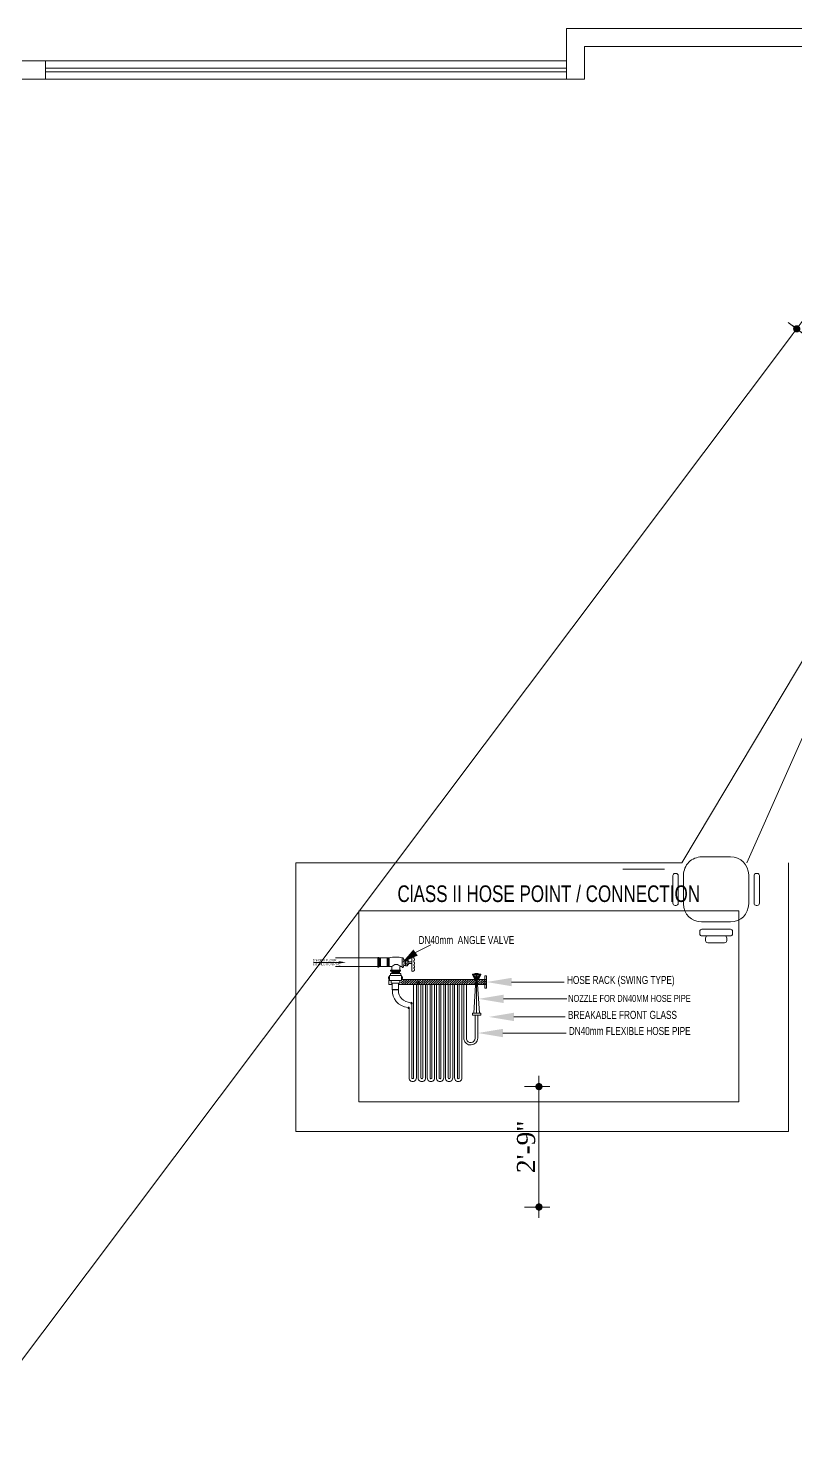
# Model space of a CAD drawing. Header units: inches. Extents: x -98933 to 1585249, y -3352739 to 192771.
# Drawn here: x 31428.2 to 31640.3, y 50119.4 to 50512.1 of the extents above; entities that cross this region are included whole.
import ezdxf

# ---------------------------------------------------------------- set-up
doc = ezdxf.new("R2010")
doc.units = ezdxf.units.IN
doc.header["$MEASUREMENT"] = 0
doc.header["$PDMODE"] = 35
doc.layers.get('0').update_dxf_attribs({"lineweight": 0})
doc.layers.get('Defpoints').update_dxf_attribs({"lineweight": 0})
for name, color, linetype, lineweight in [('coloum', 220, 'Continuous', 0), ('F-FIRE-BRIGADE', 1, 'Continuous', 5), ('F_Plano2', 32, 'Continuous', 0), ('F_Plano3', 1, 'Continuous', 0), ('FURNITURE', 144, 'Continuous', 0), ('Layer1', 134, 'Continuous', 0), ('MS Pipe', 1, 'Continuous', 18), ('WALL (I)', 7, 'Continuous', 0), ('window', 140, 'Continuous', 0)]:
    doc.layers.add(name, color=color, linetype=linetype, lineweight=lineweight)
doc.layers.add('F-TEXT', color=7, linetype='Continuous')
doc.styles.add('REG', font='times.ttf')
doc.styles.get("Standard").update_dxf_attribs({"font": 'arialbd.ttf', "height": 24})
doc.dimstyles.new('Dim-Pres', dxfattribs={"dimtxt": 5.5, "dimasz": 2, "dimexe": 1.5, "dimexo": 1.5, "dimgap": 1, "dimtad": 3, "dimdec": 0, "dimzin": 3, "dimdsep": 46, "dimlunit": 4, "dimtxsty": 'REG', "dimblk": 'point', "dimcen": 2, "dimclrd": 256, "dimclre": 256, "dimclrt": 7, "dimadec": 0, "dimazin": 0, "dimtfac": 0.75, "dimtdec": 0, "dimtmove": 1, "dimatfit": 3, "dimldrblk": 'point', "dimfxl": 0, "dimtolj": 1, "dimtzin": 0, "dimlwd": -1, "dimlwe": -1, "dimarcsym": 1})
pattern_1 = [(45.000001, (11343.90903, 677.33355), (-0.162272486, 0.162272494), [])]

# ---------------------------------------------------------------- blocks, each defined once
blk = doc.blocks.new('dot')
at = {"color": 4}
for p, q in [((-1.5, 0), (1.5, 0)), ((0, 1.5), (0, -1.5))]:
    blk.add_line(p, q, dxfattribs=at)
at = {"color": 6, "const_width": 0.5}
blk.add_lwpolyline([(-0.25, 0, 1), (0.25, 0, 1)], format="xyb", close=True, dxfattribs=at)
blk = doc.blocks.new('point')
blk.add_blockref('dot', (0, 0))
blk = doc.blocks.new('*D519')
at = {"layer": 'Defpoints', "color": 0, "ltscale": 30, "transparency": 16777216}
for p in [(21575.79, 49848.19), (21582.47, 49814.9), (28192.46, 49814.9)]:
    blk.add_point(p, dxfattribs=at)
at = {"layer": 'Layer1', "ltscale": 30, "transparency": 16777216}
for p, q in [((28188.46, 49848.19), (28193.96, 49848.19)), ((28192.46, 49846.19), (28192.46, 49816.9)), ((28188.46, 49814.9), (28193.96, 49814.9))]:
    blk.add_line(p, q, dxfattribs=at)
at = {"layer": 'Layer1', "ltscale": 30, "transparency": 16777216, "xscale": 2, "yscale": 2, "zscale": 2}
for p, rotation in [((28192.46, 49848.19), 90), ((28192.46, 49814.9), 270)]:
    blk.add_blockref('point', p, dxfattribs=dict(at, rotation=rotation))
at = {"layer": 'Layer1', "color": 7, "ltscale": 30, "transparency": 16777216, "insert": (28188.91, 49831.54), "char_height": 5, "attachment_point": 5, "rotation": 90, "style": 'REG'}
blk.add_mtext('\\A1;2\'-9"', dxfattribs=at)
blk = doc.blocks.new('A$C28A26137')
at = {"layer": 'FURNITURE'}
for p, q in [((2.33, 0), (-2.33, 0)), ((-4.54, -2.47), (-4.54, -3.14)), ((3.94, -1.87), (-3.94, -1.87)), ((-3.94, -3.74), (3.94, -3.74)), ((-2.93, -0.6), (-2.93, -1.27)), ((-2.33, -1.87), (2.33, -1.87)), ((2.93, -1.27), (2.93, -0.6)), ((4.54, -3.14), (4.54, -2.47)), ((-4, -5.74), (4, -5.74)), ((-11.95, -18.57), (-11.95, -10.91)), ((-11.35, -10.31), (-11.07, -10.31)), ((-10.47, -10.91), (-10.47, -18.57)), ((-9, -18.74), (-9, -10.74)), ((9, -10.74), (9, -18.74)), ((10.47, -10.91), (10.47, -18.57)), ((11.35, -10.31), (11.07, -10.31)), ((11.95, -18.57), (11.95, -10.91)), ((-11.07, -19.17), (-11.35, -19.17)), ((11.07, -19.17), (11.35, -19.17)), ((4, -23.74), (-4, -23.74))]:
    blk.add_line(p, q, dxfattribs=at)
for centre, radius, start, end in [((-3.94, -2.47), 0.6, 90, 180), ((-3.94, -3.14), 0.6, 180, 270), ((-2.33, -0.6), 0.6, 90, 180), ((-2.33, -1.27), 0.6, 180, 270), ((2.33, -0.6), 0.6, 0, 90), ((2.33, -1.27), 0.6, 270, 0), ((3.94, -2.47), 0.6, 0, 90), ((3.94, -3.14), 0.6, 270, 0), ((-4, -10.74), 5, 90, 180), ((4, -10.74), 5, 0, 90), ((-11.35, -10.91), 0.6, 90, 180), ((-11.07, -10.91), 0.6, 0, 90), ((11.07, -10.91), 0.6, 90, 180), ((11.35, -10.91), 0.6, 0, 90), ((-11.35, -18.57), 0.6, 180, 270), ((-11.07, -18.57), 0.6, 270, 0), ((-4, -18.74), 5, 180, 270), ((4, -18.74), 5, 270, 0), ((11.07, -18.57), 0.6, 180, 270), ((11.35, -18.57), 0.6, 270, 0)]:
    blk.add_arc(centre, radius, start, end, dxfattribs=at)
blk = doc.blocks.new('FHFGFG')
at = {"layer": 'F-FIRE-BRIGADE'}
h = blk.add_hatch(dxfattribs=at)
h.set_pattern_fill('ANSI31', color=5, scale=368.431769, style=0)
h.set_pattern_definition(pattern_1)
h.paths.add_polyline_path([(10091.7, 1439.6), (10091.7, 1438.4), (10100.4, 1438.4), (10100.4, 1439.6)])
h = blk.add_hatch(dxfattribs=at)
h.set_pattern_fill('ANSI31', color=5, scale=368.431769, style=0)
h.set_pattern_definition(pattern_1)
h.paths.add_polyline_path([(10095.2, 1438.4), (10095.2, 1437.8), (10096.9, 1437.8), (10096.9, 1438.4)])
h = blk.add_hatch(dxfattribs=at)
h.set_pattern_fill('ANSI31', color=256, scale=7294.949035, style=0)
h.set_pattern_definition([(45, (11260.6714, 522.703), (-3.212995, 3.212995), [])])
h.paths.add_polyline_path([(10144.9, 1423), (10144.9, 1422.9), (10144.9, 1422.9), (10144.9, 1423), (10144.9, 1423), (10144.9, 1423), (10144.9, 1423), (10144.9, 1423), (10144.9, 1423), (10144.9, 1423), (10144.9, 1423), (10144.9, 1423), (10144.9, 1423), (10144.9, 1423), (10144.9, 1423), (10144.9, 1423), (10144.9, 1423), (10144.9, 1423), (10144.9, 1423), (10144.9, 1423), (10144.9, 1423), (10144.9, 1423), (10144.9, 1423), (10144.9, 1423), (10144.9, 1423), (10144.9, 1423), (10144.9, 1423), (10144.9, 1423), (10144.9, 1423), (10144.9, 1423), (10144.9, 1423), (10144.9, 1423), (10144.9, 1423), (10144.9, 1423), (10144.9, 1423), (10144.9, 1423), (10144.9, 1423), (10144.9, 1423), (10144.9, 1423), (10144.9, 1423), (10144.9, 1423), (10144.9, 1423), (10144.9, 1423), (10144.9, 1423), (10145, 1423), (10145, 1423), (10145, 1423), (10145, 1423), (10145, 1423), (10145, 1423), (10145, 1423), (10145, 1423), (10145, 1423), (10145, 1423), (10145, 1423), (10145, 1423), (10145, 1423), (10145, 1423), (10145, 1423), (10145, 1423), (10145, 1423), (10145, 1423), (10145, 1423), (10145, 1423), (10145, 1423), (10145, 1423)])
h.paths.add_polyline_path([(10122.9, 1409), (10122.9, 1423), (9891.2, 1423), (9891.2, 1409)])
at = {"color": 7, "lineweight": 15, "ltscale": 0.5}
for p, q in [((9777, 1609), (10806, 1609)), ((9777, 1091.6), (9777, 1609)), ((10806, 1609), (10806, 1091.6)), ((10806, 1091.6), (9777, 1091.6))]:
    blk.add_line(p, q, dxfattribs=at)
at = {"color": 8, "lineweight": 5}
for p, q in [((9867.9, 1389.7), (9868, 1394.8)), ((9884.6, 1391.1), (9884.6, 1394.8)), ((9925.5, 1409), (9925.5, 1156.3)), ((9933.1, 1409), (9933.1, 1156.3)), ((9937.8, 1409), (9937.8, 1156.3)), ((9945.4, 1409), (9945.4, 1156.3)), ((9950.2, 1409), (9950.2, 1156.3)), ((9957.7, 1409), (9957.7, 1156.3)), ((9962.5, 1409), (9962.5, 1156.3)), ((9970, 1409), (9970, 1156.3)), ((9974.8, 1409), (9974.8, 1156.3)), ((9982.4, 1409), (9982.4, 1156.3)), ((9987.1, 1409), (9987.1, 1156.3)), ((9994.7, 1409), (9994.7, 1156.3)), ((9999.5, 1409), (9999.5, 1156.3)), ((10007, 1409), (10007, 1156.3)), ((10011.8, 1409), (10011.8, 1156.3)), ((10019.3, 1409), (10019.3, 1156.3)), ((10024.1, 1409), (10024.1, 1156.3)), ((10031.7, 1409), (10031.7, 1156.3)), ((10036.5, 1409), (10036.5, 1156.3)), ((10044, 1409), (10044, 1156.3)), ((10048.8, 1409), (10048.8, 1156.3)), ((10056.3, 1409), (10056.3, 1156.3)), ((10061.1, 1409), (10061.1, 1260.9)), ((10068.7, 1409), (10068.7, 1260.9)), ((9920.7, 1357.2), (9920.7, 1156.3)), ((9913.2, 1344.6), (9913.2, 1156.3)), ((10092, 1326), (10092, 1263.6)), ((10099.5, 1326), (10099.5, 1263.6))]:
    blk.add_line(p, q, dxfattribs=at)
at = {"color": 8, "lineweight": 50}
for centre, end in [((9910.4, 1344.6), 83.184), ((9917.9, 1357.2), 84.1159)]:
    blk.add_arc(centre, 2.8, 0, end, dxfattribs=at)
at = {"color": 8, "lineweight": 5}
for centre, major_axis, ratio, start_param, end_param in [((9919.6, 1392.6), (51.3, 7.8), 0.878095, 2.924477, 4.408108), ((9928.5, 1395), (43.2, 10.2), 0.782157, 2.905899, 4.293372), ((10080.1, 1264.9), (0, 19.4), 1, 1.782179, 4.646442), ((10080.1, 1263.7), (0, 11.8), 1, 1.809776, 4.710726), ((9923.1, 1156.3), (-7.03, 7.03), 1, 0.785398, 3.926991), ((9923.1, 1156.8), (1.69, 1.69), 1, 2.356194, 5.497787), ((9947.8, 1156.3), (7.03, 7.03), 1, 2.356194, 5.497787), ((9947.8, 1156.3), (1.69, 1.69), 1, 2.356194, 5.497787), ((9972.4, 1156.3), (7.03, 7.03), 1, 2.356194, 5.497787), ((9972.4, 1156.3), (1.69, 1.69), 1, 2.356194, 5.497787), ((9997.1, 1156.3), (7.03, 7.03), 1, 2.356194, 5.497787), ((9997.1, 1156.3), (1.69, 1.69), 1, 2.356194, 5.497787), ((10021.7, 1156.3), (7.03, 7.03), 1, 2.356194, 5.497787), ((10021.7, 1156.3), (1.69, 1.69), 1, 2.356194, 5.497787), ((10046.4, 1156.3), (7.03, 7.03), 1, 2.356194, 5.497787), ((10046.4, 1156.3), (1.69, 1.69), 1, 2.356194, 5.497787)]:
    blk.add_ellipse(centre, major_axis=major_axis, ratio=ratio, start_param=start_param, end_param=end_param, dxfattribs=at)
at = {"layer": 'F-FIRE-BRIGADE', "color": 5}
for p, q in [((10084.6, 1436.9), (10084.6, 1437.8)), ((10084.6, 1437.8), (10107.5, 1437.8)), ((10084.6, 1436.9), (10090.2, 1424.8)), ((10107.5, 1436.9), (10084.6, 1436.9)), ((10086.6, 1436.9), (10092.2, 1424.8)), ((10088.6, 1436.9), (10094.2, 1424.8)), ((10090.2, 1424.8), (10090.2, 1423.2)), ((10101.9, 1424.8), (10090.2, 1424.8)), ((10091.7, 1438.4), (10091.7, 1439.6)), ((10091.7, 1439.6), (10100.4, 1439.6)), ((10091.7, 1438.4), (10100.4, 1438.4)), ((10094.2, 1424.8), (10094.2, 1436.9)), ((10095.2, 1437.8), (10095.2, 1438.4)), ((10096, 1424.8), (10096, 1436.9)), ((10096.9, 1437.8), (10096.9, 1438.4)), ((10103.5, 1436.9), (10097.9, 1424.8)), ((10097.9, 1424.8), (10097.9, 1436.9)), ((10105.4, 1436.9), (10099.9, 1424.8)), ((10100.4, 1438.4), (10100.4, 1439.6)), ((10107.4, 1436.9), (10101.9, 1424.8)), ((10101.9, 1423.2), (10101.9, 1424.8)), ((10107.5, 1437.8), (10107.5, 1436.9)), ((10094.2, 1423.2), (10088.3, 1331.5)), ((10090.2, 1423.2), (10101.9, 1423.2)), ((10096, 1331.5), (10096, 1423.2)), ((10097.9, 1423.2), (10103.8, 1331.5)), ((10084.6, 1331.5), (10084.6, 1326)), ((10107.5, 1331.5), (10084.6, 1331.5)), ((10084.6, 1326), (10107.5, 1326)), ((10107.5, 1326), (10107.5, 1331.5))]:
    blk.add_line(p, q, dxfattribs=at)
at = {"layer": 'F-FIRE-BRIGADE', "color": 7}
for p, q in [((10118.1, 1432.7), (10118.1, 1423.2)), ((10122.9, 1432.7), (10118.1, 1432.7)), ((10122.9, 1423.2), (10122.9, 1432.7)), ((10118.1, 1423.2), (10122.9, 1423.2)), ((10118.2, 1409), (10118.2, 1399.4)), ((10123, 1409), (10118.2, 1409)), ((10118.2, 1399.4), (10123, 1399.4)), ((10123, 1399.4), (10123, 1409))]:
    blk.add_line(p, q, dxfattribs=at)
at = {"layer": 'F-TEXT', "color": 161, "lineweight": 5}
for p, q in [((9930.7, 1496.2), (9972.2, 1516.7)), ((9722.7, 1469.3), (9654.3, 1469.3)), ((10190.7, 1416.1), (10333.5, 1416.1)), ((10169, 1370.4), (10340.2, 1370.4)), ((10197, 1321.6), (10336, 1321.6)), ((10167.3, 1277.9), (10338.4, 1277.9))]:
    blk.add_line(p, q, dxfattribs=at)
for points in [[(9936.8, 1488.1), (9893.9, 1468.3), (9924.8, 1504)], [(9722.7, 1472.6), (9742.6, 1469.3), (9722.7, 1465.9)], [(10190.7, 1404.8), (10122.9, 1416.1), (10190.7, 1427.4)], [(10169, 1359.1), (10101.3, 1370.4), (10169, 1381.7)], [(10197, 1310.3), (10129.3, 1321.6), (10197, 1332.8)], [(10167.3, 1266.6), (10099.5, 1277.9), (10167.3, 1289.2)]]:
    blk.add_solid(points, dxfattribs=at)
at = {"layer": 'F_Plano2'}
for p, q in [((9828.6, 1482.6), (9828.6, 1456.7)), ((9830.9, 1482.6), (9828.6, 1482.6)), ((9830.9, 1456.7), (9830.9, 1482.6)), ((9831.8, 1458.5), (9831.8, 1481.5)), ((9833, 1458.5), (9833, 1481.5)), ((9834.4, 1458.5), (9834.4, 1481.5)), ((9836.2, 1458.5), (9836.2, 1480.8)), ((9853.9, 1458.5), (9853.9, 1481.5)), ((9855, 1458.5), (9855, 1481.5)), ((9856.5, 1458.5), (9856.5, 1481.5)), ((9858.3, 1458.5), (9858.3, 1481.5)), ((9859.4, 1481.5), (9859.4, 1457.9)), ((9828.6, 1456.7), (9830.9, 1456.7)), ((9857.7, 1430.1), (9860.3, 1430.1)), ((9857.7, 1426), (9857.7, 1430.1)), ((9860.3, 1426), (9857.7, 1426)), ((9860.3, 1433.6), (9892.6, 1433.6)), ((9860.3, 1433.6), (9860.3, 1420.2)), ((9862.9, 1439.5), (9890.5, 1439.5)), ((9862.9, 1439.5), (9862.9, 1433.6)), ((9890.5, 1439.5), (9890.5, 1433.6)), ((9892.6, 1433.6), (9892.6, 1420.2)), ((9895.2, 1430.1), (9892.6, 1430.1)), ((9892.6, 1426), (9895.2, 1426)), ((9895.2, 1426), (9895.2, 1430.1)), ((9860.3, 1420.2), (9892.6, 1420.2)), ((9864.6, 1413), (9888.3, 1413)), ((9867.8, 1394.8), (9867.8, 1413)), ((9868, 1396.2), (9884.6, 1396.2)), ((9868, 1394.8), (9884.6, 1394.8)), ((9884.6, 1413), (9884.6, 1394.8)), ((9888.3, 1420.2), (9888.3, 1413))]:
    blk.add_line(p, q, dxfattribs=at)
at = {"layer": 'F_Plano2', "color": 5}
for p, q in [((9894.8, 1481.5), (9894.8, 1455.6)), ((9897.1, 1481.5), (9894.8, 1481.5)), ((9903.7, 1477), (9903.7, 1460.1)), ((9903.7, 1477), (9908.2, 1477)), ((9903.7, 1473.3), (9908.2, 1473.3)), ((9903.7, 1465.8), (9908.2, 1465.8)), ((9908.2, 1477), (9908.2, 1460.1)), ((9920.7, 1490.4), (9920.7, 1446.6)), ((9925.7, 1480.2), (9925.7, 1484.3)), ((9925.7, 1469.8), (9925.7, 1474.1)), ((9925.7, 1461.1), (9925.7, 1463.7)), ((9863.3, 1448), (9863.3, 1445.7)), ((9863.3, 1448), (9890.3, 1448)), ((9890.3, 1445.7), (9863.3, 1445.7)), ((9865.5, 1444.8), (9888.3, 1444.8)), ((9865.5, 1443.6), (9888.3, 1443.6)), ((9865.5, 1442.2), (9888.3, 1442.2)), ((9866.8, 1440.4), (9888.3, 1440.4)), ((9890.3, 1448), (9890.3, 1445.7)), ((9894.8, 1455.6), (9897.1, 1455.6)), ((9903.7, 1460.1), (9908.2, 1460.1)), ((9925.7, 1452.7), (9925.7, 1455))]:
    blk.add_line(p, q, dxfattribs=at)
for centre, major_axis, start_param, end_param in [((9868.1, 1468.5), (0, 31.8), 4.291375, 5.131044), ((9925.3, 1487.3), (0, 3.06), 3.268209, 6.15657), ((9925.3, 1477.2), (0.24, 3.05), 3.348379, 6.23674), ((9925.3, 1466.7), (0, 3.06), 3.268209, 6.15657), ((9923.2, 1447.1), (0.73, 2.42), 2.034381, 4.833234), ((9925.3, 1458), (0, 3.06), 3.268209, 6.15657), ((9925.3, 1449.7), (0.24, 3.05), 3.348379, 6.23674)]:
    blk.add_ellipse(centre, major_axis=major_axis, ratio=1, start_param=start_param, end_param=end_param, dxfattribs=at)
at = {"layer": 'F_Plano3', "color": 1}
for p, q in [((9713.9, 1481.5), (9828.6, 1481.5)), ((9830.9, 1481.5), (9860, 1481.5)), ((9713.9, 1457.9), (9828.6, 1457.9)), ((9830.9, 1457.9), (9860.7, 1457.9)), ((9858.7, 1423.2), (9860.3, 1423.2)), ((9858.7, 1423.2), (9858.7, 1409)), ((9867.8, 1409), (9858.7, 1409)), ((9864.6, 1420.2), (9864.6, 1413)), ((10122.9, 1409), (9884.6, 1409)), ((9892.6, 1423.2), (10122.9, 1423.2)), ((10118.1, 1423.2), (10118.1, 1409)), ((10122.9, 1423.2), (10122.9, 1409))]:
    blk.add_line(p, q, dxfattribs=at)
at = {"layer": 'F_Plano3', "color": 5}
for p, q in [((9903.7, 1476.1), (9899, 1476.1)), ((9912.6, 1470.6), (9908.2, 1477)), ((9912.6, 1466.5), (9908.2, 1460.1)), ((9912.6, 1470.6), (9912.6, 1466.5)), ((9912.6, 1470.6), (9920.5, 1470.6)), ((9912.6, 1466.5), (9920.5, 1466.5)), ((9866.8, 1457.9), (9860.7, 1457.9)), ((9866.8, 1457.9), (9866.8, 1448)), ((9866.8, 1445.7), (9866.8, 1439.5)), ((9887.3, 1445.7), (9887.3, 1439.5)), ((9888, 1455.6), (9888, 1448)), ((9890.3, 1457.9), (9894.8, 1457.9)), ((9903.7, 1460.9), (9899, 1460.9))]:
    blk.add_line(p, q, dxfattribs=at)
for centre, major_axis, start_param, end_param in [((9877.4, 1406.7), (0, 76.8), -0.22911, 0.229109), ((9878.5, 1449), (0.2, 14.7), -0.909459, 0.940022), ((9890.3, 1455.6), (-1.65, 1.65), -0.785398, 0.785398)]:
    blk.add_ellipse(centre, major_axis=major_axis, ratio=1, start_param=start_param, end_param=end_param, dxfattribs=at)
at = {"layer": 'F_Plano3', "color": 1}
blk.add_ellipse((9937.4, 1415.5), major_axis=(0.13, 3.16), ratio=1, start_param=-1.530476751511812, end_param=4.752708555667774, dxfattribs=at)
at = {"layer": 'F-TEXT', "color": 0, "attachment_point": 1}
for s, insert, char_height, width in [('{\\fSwis721 LtCn BT|b0|i0|c0|p34;\\C5;ClASS II HOSE POINT / CONNECTION}', (9881.8, 1677.9), 44.968, 1064.844), ('{\\fSwis721 LtCn BT|b0|i0|c0|p34;\\C7;DN40mm  ANGLE VALVE}', (9938.8, 1540.7), 21.682, 392.921), ('{\\fSwis721 LtCn BT|b0|i0|c0|p34;\\C7;HOSE RACK (SWING TYPE)}', (10341, 1432.5), 21.682, 392.921), ('{\\fSwis721 LtCn BT|b0|i0|c0|p34;\\C7;NOZZLE FOR DN40MM HOSE PIPE}', (10344.2, 1381.1), 18.737, 339.561), ('{\\fSwis721 LtCn BT|b0|i0|c0|p34;\\C7;BREAKABLE FRONT GLASS}', (10343.5, 1337.9), 21.682, 392.921), ('{\\fSwis721 LtCn BT|b0|i0|c0|p34;\\C7;DN40mm FLEXIBLE HOSE PIPE}', (10345.9, 1294.3), 21.682, 392.921)]:
    blk.add_mtext(s, dxfattribs=dict(at, insert=insert, char_height=char_height, width=width))
at = {"layer": 'F-TEXT', "color": 7, "insert": (9652.5, 1478.7), "char_height": 6.427, "width": 116.479, "attachment_point": 1}
blk.add_mtext('{\\fSwis721 LtCn BT|b0|i0|c0|p34;DN40mm FLOOR \\PCONNECTION PIPE}', dxfattribs=at)
blk = doc.blocks.new('*D552')
at = {"layer": 'Defpoints', "color": 0, "ltscale": 30, "transparency": 16777216}
for p in [(31640.58, 50429.04), (31667.21, 50409.02), (31186.71, 49769.63)]:
    blk.add_point(p, dxfattribs=at)
at = {"layer": 'Layer1', "ltscale": 30, "transparency": 16777216}
for p, q in [((31161.28, 49791.24), (31639.38, 50427.44)), ((31643.78, 50426.63), (31639.38, 50429.94)), ((31163.27, 49787.24), (31158.88, 49790.54))]:
    blk.add_line(p, q, dxfattribs=at)
at = {"layer": 'Layer1', "ltscale": 30, "transparency": 16777216, "xscale": 2, "yscale": 2, "zscale": 2}
for p, rotation in [((31640.58, 50429.04), 53.07511984837618), ((31160.08, 49789.64), 233.0751198483762)]:
    blk.add_blockref('point', p, dxfattribs=dict(at, rotation=rotation))
at = {"layer": 'Layer1', "color": 7, "ltscale": 30, "transparency": 16777216, "insert": (31397.5, 50111.47), "char_height": 5, "attachment_point": 5, "rotation": 53.0751, "style": 'REG'}
blk.add_mtext('\\A1;66\'-8"', dxfattribs=at)
blk = doc.blocks.new('dsdf')
at = {"layer": 'Layer1', "color": 1, "ltscale": 30}
dim = blk.add_linear_dim(base=(7486.37, 15687.48), p1=(869.7, 15720.77), p2=(876.38, 15687.48), angle=90, dimstyle='Dim-Pres', override={"dimtxt": 5, "dimfxl": 4, "dimfxlon": 1}, dxfattribs=at)
dim.commit()
dim.dimension.update_dxf_attribs({"geometry": '*D519', "text_midpoint": (7482.82, 15704.13), "insert": (-20706.09, -34127.42)})

msp = doc.modelspace()

# ---------------------------------------------------------------- linework, layer by layer
at = {"layer": 'MS Pipe', "color": 6}
for q in [(31608.79, 50281.41), (31626.8, 50281.41)]:
    msp.add_line((31678.65, 50398.42), q, dxfattribs=at)
for points in [[(31638.31, 50207.09), (31502.14, 50207.09), (31502.14, 50281.41)], [(31502.14, 50281.41), (31608.79, 50281.41)], [(31638.31, 50281.41), (31638.31, 50207.09)]]:
    msp.add_lwpolyline(points, dxfattribs=at)
at = {"layer": 'MS Pipe', "color": 6, "elevation": 9.7}
msp.add_lwpolyline([(31592.53, 50279.62), (31604.05, 50279.62)], dxfattribs=at)
at = {"layer": 'WALL (I)', "color": 7, "ltscale": 30}
for p, q in [((31665.71, 50512.13), (31576.96, 50512.13)), ((31576.96, 50512.13), (31576.96, 50498.13)), ((31660.71, 50507.13), (31581.96, 50507.13)), ((31581.96, 50507.13), (31581.96, 50498.13)), ((31432.96, 50503.13), (31426.21, 50503.13)), ((31432.96, 50498.13), (31432.96, 50503.13)), ((31426.21, 50498.13), (31432.96, 50498.13)), ((31576.96, 50498.13), (31581.96, 50498.13))]:
    msp.add_line(p, q, dxfattribs=at)
at = {"layer": 'window', "color": 7, "ltscale": 30}
for p, q in [((31432.96, 50503.13), (31576.96, 50503.13)), ((31432.96, 50501.13), (31576.96, 50501.13)), ((31432.96, 50500.13), (31576.96, 50500.13)), ((31432.96, 50498.13), (31576.96, 50498.13))]:
    msp.add_line(p, q, dxfattribs=at)

# ---------------------------------------------------------------- block references
at = {"color": 1, "lineweight": 5, "xscale": 0.1020600000010745, "yscale": 0.1020599999992555, "zscale": 0.1020600000000034}
msp.add_blockref('FHFGFG', (30521.68, 50103.89), dxfattribs=at)
at = {"layer": 'coloum', "color": 7, "lineweight": 13, "rotation": 180}
msp.add_blockref('A$C28A26137', (31618.3, 50259.28), dxfattribs=at)
at = {"layer": 'Layer1', "color": 1}
msp.add_blockref('dsdf', (24082.96, 34498.72), dxfattribs=at)

# ---------------------------------------------------------------- dimensions: what is measured, and where the dimension line sits
at = {"layer": 'Layer1', "color": 1, "ltscale": 30}
dim = msp.add_aligned_dim(p1=(31186.71, 49769.63), p2=(31667.21, 50409.02), distance=33.31, dimstyle='Dim-Pres', override={"dimtxt": 5, "dimfxl": 4, "dimfxlon": 1}, dxfattribs=at)
dim.commit()
dim.dimension.update_dxf_attribs({"geometry": '*D552', "text_midpoint": (31397.5, 50111.47)})

doc.saveas('drawing.dxf')
